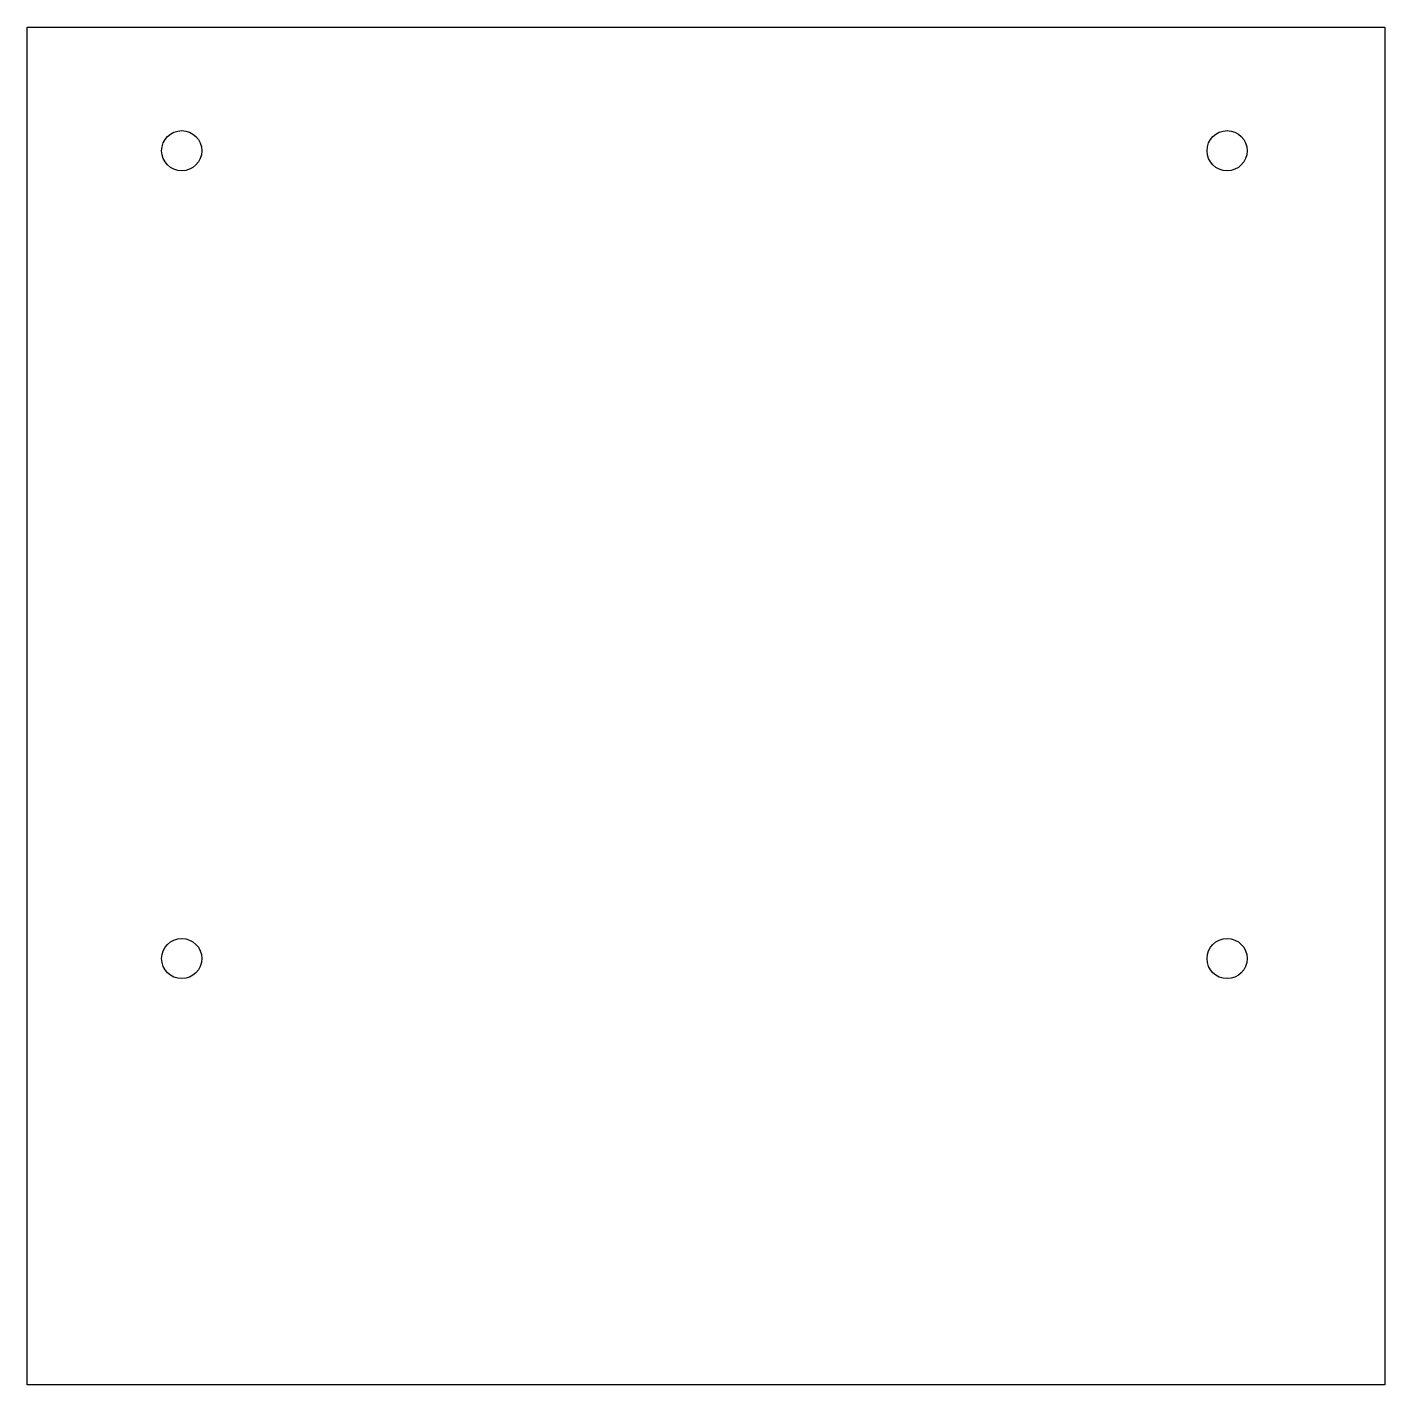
# Model space of a CAD drawing. Header units: inches. Extents: x -6.36 to -2.36, y 1.47 to 5.47.
import ezdxf

# ---------------------------------------------------------------- set-up
doc = ezdxf.new("R2010")
doc.units = ezdxf.units.IN
doc.layers.get('0').update_dxf_attribs({"linetype": 'CONTINUOUS'})

msp = doc.modelspace()

# ---------------------------------------------------------------- linework, layer by layer
msp.add_lwpolyline([(-6.3554, 5.4741), (-2.3554, 5.4741), (-2.3554, 1.4741), (-6.3554, 1.4741)], close=True)
for centre in [(-5.9, 5.11), (-2.82, 5.11), (-5.9, 2.73), (-2.82, 2.73)]:
    msp.add_circle(centre, 0.0591)

doc.saveas('drawing.dxf')
